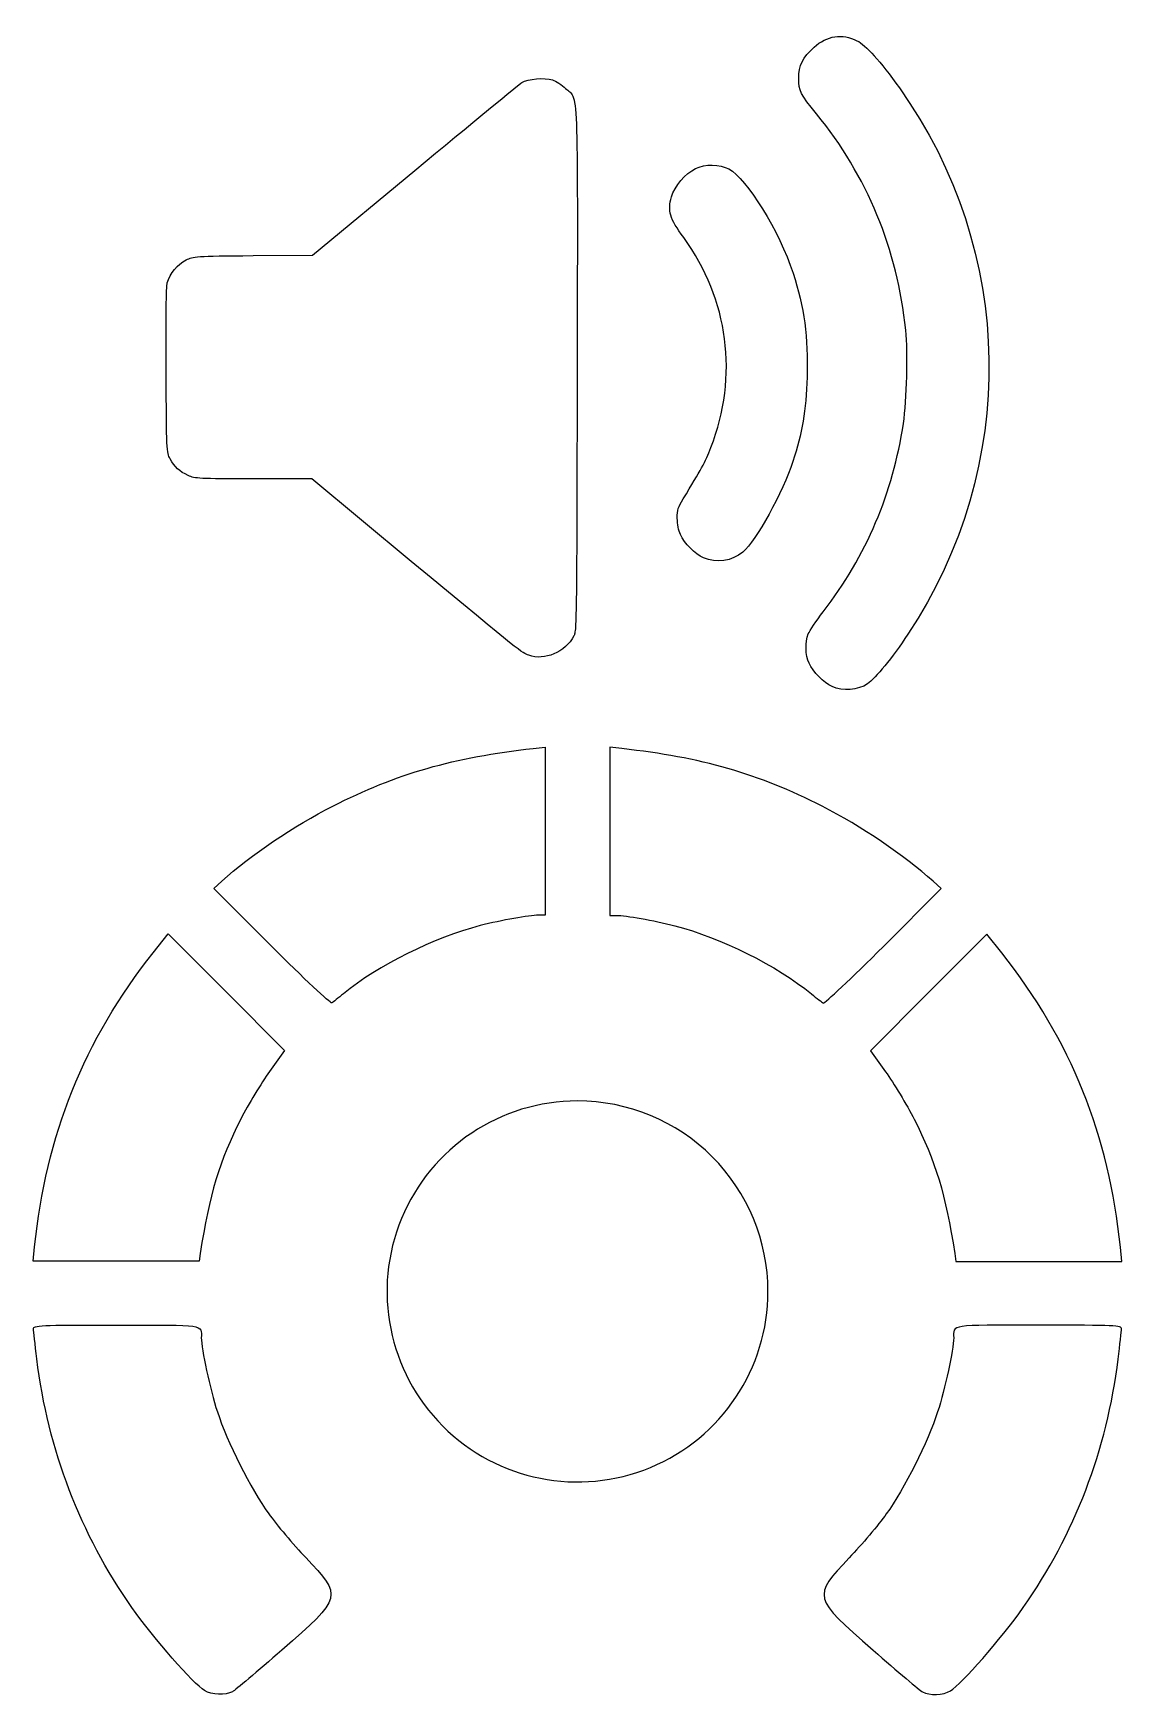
# Model space of a CAD drawing. Header units: millimetres. Extents: x 0 to 20, y 0 to 30.5.
import ezdxf

# ---------------------------------------------------------------- set-up
doc = ezdxf.new("R2010")
doc.units = ezdxf.units.MM
doc.layers.add('Capa_1', color=7, linetype='CONTINUOUS')

msp = doc.modelspace()

# ---------------------------------------------------------------- linework, layer by layer
at = {"layer": 'Capa_1', "color": 7}
for points in [[(4.040653, 26.434798), (5.129165, 26.443198), (7.010708, 28.001629)], [(6.946598, 20.81845), (5.119155, 22.333318), (4.050425, 22.333951)], [(9.183885, 17.380307), (9.408208, 17.404667), (9.408208, 15.860873), (9.408208, 14.317077), (9.281428, 14.317022)], [(9.183885, 17.380307), (9.408208, 17.404667), (9.408208, 15.860873), (9.408208, 14.317077), (9.281428, 14.317022)], [(10.816183, 17.377231), (10.591862, 17.401591), (10.591862, 15.857797), (10.591862, 14.314001), (10.718662, 14.313946)], [(4.380299, 13.746716), (3.317078, 14.810465), (3.465978, 14.944547)], [(4.380299, 13.746716), (3.317078, 14.810465), (3.465978, 14.944547)], [(15.61977, 13.74364), (16.682992, 14.807389), (16.534091, 14.941471)], [(2.203852, 13.628069), (2.476429, 13.972882), (3.547826, 12.901487), (4.619221, 11.830091), (4.342197, 11.444823)], [(2.203852, 13.628069), (2.476429, 13.972882), (3.547826, 12.901487), (4.619221, 11.830091), (4.342197, 11.444823)], [(17.796219, 13.624993), (17.523649, 13.969806), (16.452241, 12.898411), (15.380848, 11.827015), (15.657872, 11.441747)], [(3.068083, 8.104368), (3.045663, 7.958068), (1.522839, 7.958068), (0.000021, 7.958068), (0.025815, 8.221407)], [(3.068083, 8.104368), (3.045663, 7.958068), (1.522839, 7.958068), (0.000021, 7.958068), (0.025815, 8.221407)], [(16.93198, 8.101292), (16.95438, 7.954992), (18.477221, 7.954992), (20.00004, 7.954992), (19.97427, 8.218328)]]:
    msp.add_lwpolyline(points, dxfattribs=at)
for points in [[(12.315604, 20.883254)], [(9.106455, 19.09338)], [(14.67982, 18.517451)], [(4.380311, 13.746717)], [(4.380311, 13.746717)], [(15.619778, 13.743641)], [(10.000022, 10.904666)], [(3.146734, 0.071234)], [(3.146734, 0.071234)], [(16.853348, 0.068158)]]:
    msp.add_lwpolyline(points, close=True, dxfattribs=at)
for points in [[(14.066073, 29.691963), (14.066191, 29.932024), (14.136213, 30.07515), (14.345647, 30.26345)], [(14.345647, 30.26345), (14.58503, 30.478675), (14.861459, 30.521047), (15.135448, 30.384513)], [(15.135448, 30.384513), (15.298179, 30.303423), (15.559024, 30.012268), (15.913929, 29.515582)], [(8.978257, 29.614992), (9.089212, 29.685862), (9.394066, 29.711322), (9.54304, 29.662152)], [(9.54304, 29.662152), (9.60498, 29.641712), (9.712561, 29.572532), (9.782116, 29.508415)], [(9.782116, 29.508415), (10.018883, 29.290172), (10.002138, 29.700759), (9.993446, 24.32678)], [(14.391882, 29.039368), (14.092763, 29.404388), (14.065954, 29.458086), (14.066073, 29.691963)], [(7.010708, 28.001629), (8.045557, 28.858766), (8.930954, 29.584779), (8.978257, 29.614992)], [(15.913929, 29.515582), (18.050049, 26.526113), (18.112722, 22.548802), (16.072045, 19.481473)], [(16.031097, 25.066951), (15.880917, 26.545851), (15.318659, 27.908405), (14.391882, 29.039368)], [(12.167819, 28.034686), (12.34668, 28.121266), (12.609016, 28.118196), (12.781185, 28.027486)], [(11.726345, 27.513975), (11.783255, 27.709753), (11.982817, 27.945129), (12.167819, 28.034686)], [(12.781185, 28.027486), (13.109827, 27.854354), (13.708898, 26.882655), (13.960254, 26.115027)], [(11.950934, 26.766237), (11.695011, 27.116681), (11.652243, 27.259071), (11.726345, 27.513975)], [(12.450764, 22.909597), (12.960815, 24.220804), (12.777634, 25.634206), (11.950934, 26.766237)], [(2.463402, 25.934591), (2.510112, 26.108063), (2.6487, 26.276977), (2.809109, 26.355948)], [(2.809109, 26.355948), (2.95087, 26.425738), (2.961807, 26.426438), (4.040653, 26.434798)], [(13.960254, 26.115027), (14.167047, 25.483491), (14.240405, 24.938896), (14.217827, 24.202853)], [(2.441322, 24.32113), (2.435922, 25.286346), (2.443822, 25.861725), (2.463402, 25.934591)], [(15.987497, 23.352889), (16.052127, 23.787608), (16.073947, 24.645088), (16.031097, 25.066951)], [(2.513362, 22.702712), (2.450972, 22.818641), (2.449582, 22.849889), (2.441322, 24.32113)], [(9.993446, 24.32678), (9.986246, 19.863745), (9.982276, 19.534253), (9.934856, 19.447617)], [(14.217827, 24.202853), (14.199097, 23.592024), (14.128507, 23.169178), (13.959216, 22.65359)], [(14.515117, 19.889922), (15.30912, 20.925068), (15.797203, 22.073022), (15.987497, 23.352889)], [(11.940891, 21.965646), (12.271593, 22.502601), (12.346107, 22.640553), (12.450764, 22.909597)], [(2.848707, 22.394891), (2.68327, 22.469891), (2.595105, 22.550822), (2.513362, 22.702712)], [(13.959216, 22.65359), (13.775333, 22.093562), (13.274721, 21.186976), (13.040556, 20.989939)], [(4.050425, 22.333951), (3.038616, 22.334585), (2.974611, 22.337851), (2.848707, 22.394891)], [(11.833404, 21.611013), (11.832842, 21.76605), (11.847264, 21.81362), (11.940891, 21.965646)], [(11.889894, 21.308974), (11.855204, 21.385364), (11.833814, 21.499788), (11.833404, 21.611013)], [(12.315605, 20.883264), (12.158102, 20.954774), (11.961408, 21.151472), (11.889894, 21.308974)], [(9.106451, 19.093432), (8.958637, 19.148432), (9.028841, 19.092332), (6.946598, 20.81845)], [(13.040556, 20.989939), (12.838907, 20.820263), (12.54847, 20.777521), (12.315604, 20.883254)], [(14.240678, 19.48452), (14.264708, 19.54204), (14.38821, 19.724471), (14.515117, 19.889922)], [(9.934856, 19.447617), (9.770981, 19.148221), (9.393205, 18.986678), (9.106455, 19.09338)], [(14.254118, 18.944751), (14.186638, 19.093371), (14.180488, 19.340459), (14.240678, 19.48452)], [(16.072045, 19.481473), (15.780503, 19.043259), (15.480046, 18.67503), (15.326094, 18.567271)], [(14.679828, 18.517452), (14.521237, 18.591512), (14.325134, 18.788343), (14.254118, 18.944751)], [(15.326094, 18.567271), (15.159779, 18.45086), (14.870227, 18.428539), (14.67982, 18.517451)], [(5.503042, 16.32166), (6.670454, 16.916513), (7.736482, 17.223113), (9.183885, 17.380307)], [(5.503042, 16.32166), (6.670454, 16.916513), (7.736482, 17.223113), (9.183885, 17.380307)], [(14.497026, 16.318584), (13.329616, 16.913437), (12.263587, 17.220037), (10.816183, 17.377231)], [(3.465978, 14.944547), (3.986456, 15.413247), (4.801193, 15.964032), (5.503042, 16.32166)], [(3.465978, 14.944547), (3.986456, 15.413247), (4.801193, 15.964032), (5.503042, 16.32166)], [(16.534091, 14.941471), (16.013611, 15.410171), (15.198875, 15.960956), (14.497026, 16.318584)], [(8.212124, 14.125522), (7.372554, 13.910872), (6.329811, 13.391459), (5.702045, 12.875203)], [(8.212124, 14.125522), (7.372554, 13.910872), (6.329811, 13.391459), (5.702045, 12.875203)], [(9.281428, 14.317022), (9.112728, 14.316953), (8.605761, 14.226162), (8.212124, 14.125522)], [(9.281428, 14.317022), (9.112728, 14.316953), (8.605761, 14.226162), (8.212124, 14.125522)], [(10.718662, 14.313946), (10.887362, 14.313877), (11.394328, 14.223086), (11.787964, 14.122446)], [(11.787964, 14.122446), (12.627535, 13.907796), (13.670277, 13.388383), (14.298045, 12.872127)], [(5.48501, 12.706903), (5.46219, 12.693703), (4.965084, 13.161657), (4.380311, 13.746717)], [(5.48501, 12.706903), (5.46219, 12.693703), (4.965084, 13.161657), (4.380311, 13.746717)], [(0.025815, 8.221407), (0.225735, 10.262548), (0.934808, 12.022716), (2.203852, 13.628069)], [(0.025815, 8.221407), (0.225735, 10.262548), (0.934808, 12.022716), (2.203852, 13.628069)], [(14.515078, 12.703827), (14.537898, 12.690627), (15.035006, 13.158581), (15.619778, 13.743641)], [(19.97427, 8.218328), (19.77435, 10.259472), (19.06528, 12.01964), (17.796219, 13.624993)], [(5.702045, 12.875203), (5.605485, 12.795803), (5.507825, 12.720063), (5.48501, 12.706903)], [(5.702045, 12.875203), (5.605485, 12.795803), (5.507825, 12.720063), (5.48501, 12.706903)], [(14.298045, 12.872127), (14.394605, 12.792727), (14.492265, 12.716987), (14.515078, 12.703827)], [(4.342197, 11.444823), (4.189837, 11.232925), (3.952268, 10.840108), (3.814275, 10.5719)], [(4.342197, 11.444823), (4.189837, 11.232925), (3.952268, 10.840108), (3.814275, 10.5719)], [(15.657872, 11.441747), (15.810232, 11.229849), (16.0478, 10.837032), (16.185791, 10.568824)], [(10.000022, 10.904666), (8.584404, 10.904666), (7.308177, 10.051918), (6.766444, 8.744058)], [(12.474896, 9.87954), (11.818518, 10.535917), (10.92828, 10.904666), (10.000022, 10.904666)], [(3.814275, 10.5719), (3.425582, 9.816428), (3.23281, 9.178953), (3.068083, 8.104368)], [(3.814275, 10.5719), (3.425582, 9.816428), (3.23281, 9.178953), (3.068083, 8.104368)], [(16.185791, 10.568824), (16.574491, 9.813352), (16.767261, 9.175877), (16.93198, 8.101292)], [(13.500022, 7.404666), (13.500022, 8.332924), (13.131273, 9.223162), (12.474896, 9.87954)], [(6.766444, 8.744058), (6.22471, 7.436198), (6.524155, 5.930785), (7.525148, 4.929792)], [(11.339414, 4.171088), (12.647274, 4.712821), (13.500022, 5.989048), (13.500022, 7.404666)], [(0.006239, 6.718266), (0.006239, 6.783646), (0.094799, 6.787706), (1.523547, 6.787706)], [(0.006239, 6.718266), (0.006239, 6.783646), (0.094799, 6.787706), (1.523547, 6.787706)], [(1.523547, 6.787706), (3.189456, 6.787706), (3.088214, 6.802906), (3.088214, 6.552422)], [(1.523547, 6.787706), (3.189456, 6.787706), (3.088214, 6.802906), (3.088214, 6.552422)], [(18.476551, 6.784629), (16.810628, 6.784629), (16.911864, 6.799829), (16.911864, 6.549345)], [(19.99386, 6.715189), (19.99386, 6.780569), (19.90526, 6.784629), (18.476551, 6.784629)], [(0.066119, 6.165094), (0.033179, 6.431148), (0.006239, 6.680074), (0.006239, 6.718266)], [(0.066119, 6.165094), (0.033179, 6.431148), (0.006239, 6.680074), (0.006239, 6.718266)], [(3.088214, 6.552422), (3.088214, 6.34619), (3.247714, 5.611337), (3.38328, 5.192939)], [(3.088214, 6.552422), (3.088214, 6.34619), (3.247714, 5.611337), (3.38328, 5.192939)], [(16.911864, 6.549345), (16.911864, 6.343112), (16.752368, 5.608261), (16.616807, 5.189861)], [(19.93396, 6.162016), (19.96686, 6.42807), (19.99386, 6.676998), (19.99386, 6.715189)], [(1.812511, 1.599061), (0.866178, 2.942195), (0.273173, 4.492637), (0.066119, 6.165094)], [(1.812511, 1.599061), (0.866178, 2.942195), (0.273173, 4.492637), (0.066119, 6.165094)], [(18.187559, 1.595985), (19.13391, 2.939122), (19.72691, 4.489561), (19.93396, 6.162016)], [(3.38328, 5.192939), (3.56042, 4.646249), (3.998412, 3.776175), (4.326589, 3.319048)], [(3.38328, 5.192939), (3.56042, 4.646249), (3.998412, 3.776175), (4.326589, 3.319048)], [(7.525148, 4.929792), (8.526141, 3.928799), (10.031554, 3.629354), (11.339414, 4.171088)], [(16.616807, 5.189861), (16.439667, 4.643173), (16.001676, 3.773099), (15.673496, 3.315972)], [(4.326589, 3.319048), (4.471569, 3.117099), (4.77778, 2.754619), (5.007056, 2.513537)], [(4.326589, 3.319048), (4.471569, 3.117099), (4.77778, 2.754619), (5.007056, 2.513537)], [(15.673496, 3.315972), (15.528516, 3.114026), (15.222306, 2.751543), (14.99303, 2.510461)], [(5.007056, 2.513537), (5.685115, 1.800554), (5.682645, 1.791), (4.568012, 0.815555)], [(5.007056, 2.513537), (5.685115, 1.800554), (5.682645, 1.791), (4.568012, 0.815555)], [(14.99303, 2.510461), (14.31497, 1.797478), (14.317441, 1.787924), (15.432074, 0.812479)], [(3.146726, 0.071226), (2.935659, 0.199946), (2.224537, 1.014273), (1.812511, 1.599061)], [(3.146726, 0.071226), (2.935659, 0.199946), (2.224537, 1.014273), (1.812511, 1.599061)], [(16.853341, 0.06815), (17.064412, 0.19687), (17.775539, 1.011197), (18.187559, 1.595985)], [(4.568012, 0.815555), (4.117105, 0.420956), (3.709412, 0.07655), (3.662027, 0.050214)], [(4.568012, 0.815555), (4.117105, 0.420956), (3.709412, 0.07655), (3.662027, 0.050214)], [(15.432074, 0.812479), (15.882976, 0.41788), (16.290677, 0.073474), (16.338057, 0.047138)], [(3.662027, 0.050214), (3.534726, -0.020546), (3.280184, -0.010166), (3.146734, 0.071234)], [(3.662027, 0.050214), (3.534726, -0.020546), (3.280184, -0.010166), (3.146734, 0.071234)], [(16.338057, 0.047138), (16.465357, -0.023622), (16.719897, -0.013242), (16.853348, 0.068158)]]:
    msp.add_open_spline(points, degree=3, dxfattribs=at)

doc.saveas('drawing.dxf')
